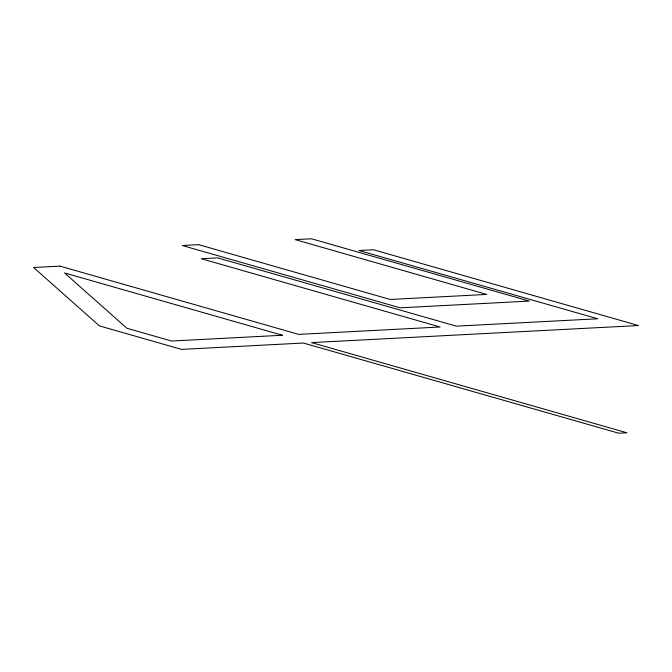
<?xml version="1.0" encoding="UTF-8"?>
<svg xmlns="http://www.w3.org/2000/svg" width="672" height="672" viewBox="0 0 672 672"><rect width="100%" height="100%" fill="white"/><g stroke="black" fill="none" stroke-linecap="round" stroke-linejoin="round"><path stroke-width="1.01" d="M198.626 244.667L182.305 245.524L400.176 307.826L529.318 301.081L311.447 238.778L295.134 239.627L486.73 294.42L390.214 299.46L198.626 244.667M59.984 266.12L33.6 267.498L99.431 325.903L181.558 349.39L303.4 343.031L618.778 433.222L626.934 432.793L311.556 342.602L638.4 325.534L373.405 249.749L359.008 250.496L597.727 318.772L456.38 326.155L217.652 257.88L201.34 258.737L440.059 327.004L298.712 334.387L59.984 266.12M282.4 335.244L171.604 341.032L126.857 328.23L64.546 272.941L282.4 335.244"/></g></svg>
